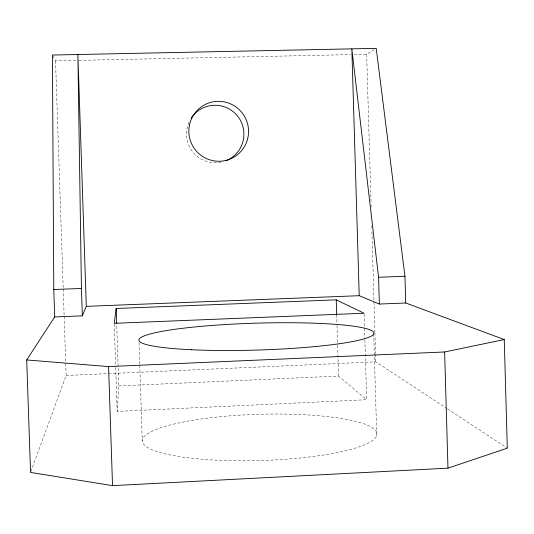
<?xml version="1.0" encoding="UTF-8"?>
<svg xmlns="http://www.w3.org/2000/svg" width="534" height="534" viewBox="0 0 534 534"><rect width="100%" height="100%" fill="white"/><g stroke="black" fill="none" stroke-linecap="round" stroke-linejoin="round"><path stroke-width="0.4" stroke-dasharray="2.67 2" d="M364.882 339.858L366.671 399.732L117.153 411.4L118.742 385.928L116.706 324.305M30.838 471.635L66.143 375.482L65.722 362.993M354.129 54.548L366.638 54.288L374.841 49.201M118.742 385.928L338.543 376.063L366.671 399.732M66.143 375.482L107.761 373.653M108.589 373.613L375.776 361.865L446.758 408.437M52.813 55.776L55.529 60.849L78.044 60.375M78.878 60.355L350.791 54.622M447.452 408.897L507.3 448.159M55.529 60.849L63.192 288.086M63.219 288.914L64.12 315.554M64.147 316.382L65.689 362.165M139.067 342.681L139.774 364.335M139.801 365.169L142.284 440.964M114.269 324.145L115.671 366.524M115.698 367.359L117.153 411.4M336.687 314.76L336.987 324.699M337.014 325.526L337.588 344.584M337.615 345.411L338.543 376.063M366.638 54.288L371.023 201.825M371.123 205.163L371.17 206.825M371.744 226.002L371.791 227.664M371.911 231.836L374.888 331.861M374.908 332.695L375.529 353.535M375.556 354.369L375.776 361.865M373.727 333.937L376.744 435.55A117.387 23.149 -1.7 0 1 194.983 458.586A117.387 23.149 -1.7 0 1 207.132 418.209A117.387 23.149 -1.7 0 1 376.744 435.55M364.115 314.072L364.856 339.023M221.163 162.223A28.823 28.656 60.3 0 1 189.597 120.951"/><path stroke-width="0.8" d="M116.178 308.485L114.236 323.317L364.088 313.244L336.24 299.848L116.178 308.485L116.679 323.471M82.349 315.834L86.308 306.342L77.884 54.521L81.435 288.467L82.349 315.834L54.702 316.929L26.7 359.956L30.551 472.416L112.527 485.646L447.973 468.158L507.3 448.159L504.256 339.557L405.733 302.998L379.367 304.046L359.222 295.696L86.308 306.342M26.7 359.956L108.576 366.578L444.622 351.973L504.256 339.557M54.702 316.929L53.774 289.515L81.435 288.467M359.222 295.696L351.846 48.861L378.573 277.273L404.952 276.278L405.733 302.998M404.952 276.278L376.21 48.354L52.425 55.049L53.774 289.515M108.576 366.578L112.527 485.646M336.24 299.848L336.687 314.76M444.622 351.973L447.973 468.158M378.573 277.273L379.367 304.046M191.219 118.141A28.823 28.656 60.3 0 1 193.762 114.81M194.323 114.203A28.823 28.656 60.3 0 1 238.918 117.921A28.823 28.656 60.3 0 1 225.935 160.787M191.506 349.743A117.54 13.457 -1.7 0 0 373.727 333.937A117.54 13.457 -1.7 0 0 204.168 326.087A117.54 13.457 -1.7 0 0 191.506 349.743M189.61 124.369A30.004 29.817 61 0 0 227.397 160.006A30.004 29.817 61 0 0 239.085 109.517A30.004 29.817 61 0 0 189.61 124.369"/></g></svg>
